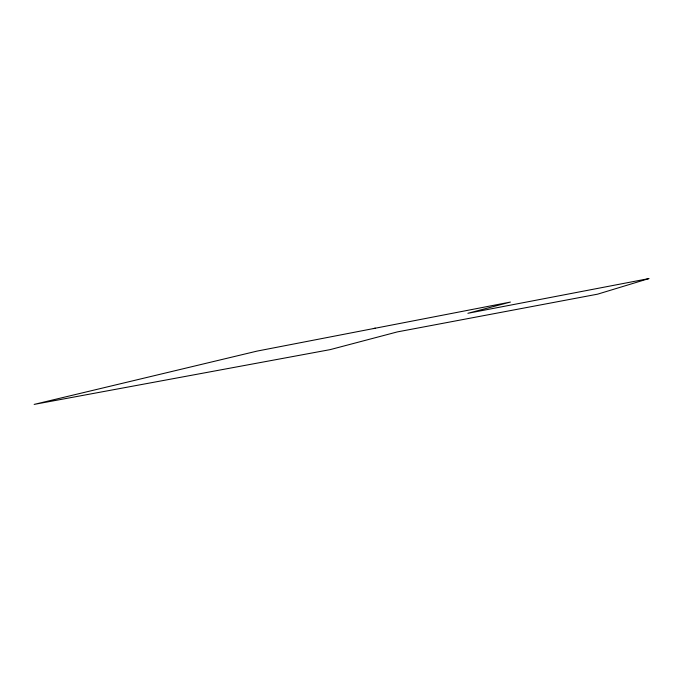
<?xml version="1.0" encoding="UTF-8"?>
<svg xmlns="http://www.w3.org/2000/svg" width="683" height="683" viewBox="0 0 683 683"><rect width="100%" height="100%" fill="white"/><g stroke="black" fill="none" stroke-linecap="round" stroke-linejoin="round"><path stroke-width="1.02" d="M373.345 328.6L375.274 328.122M648.85 278.596L597.599 294.168L397.378 331.895L330.162 349.628L34.15 404.404L257.09 351.096L510.432 302.065L467.881 313.292L648.85 278.596"/></g></svg>
